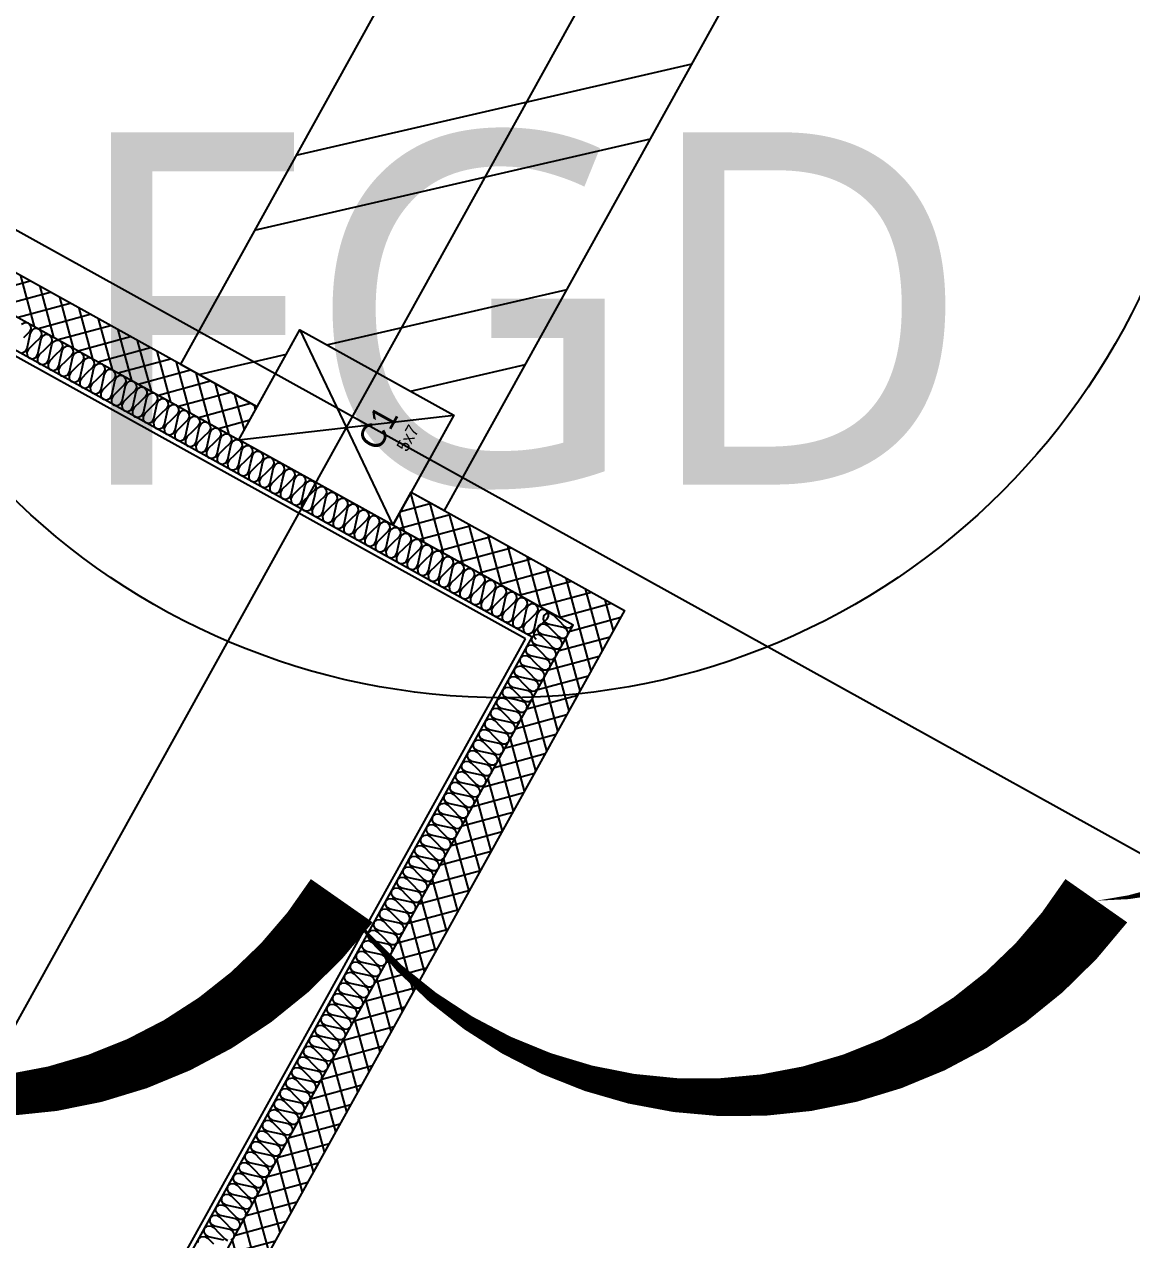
# Model space of a CAD drawing. Header units: millimetres. Extents: x -21000 to 567700, y 435000 to 850800.
# Drawn here: x 285732 to 290135, y 597867 to 602697 of the extents above; entities that cross this region are included whole.
import ezdxf
from ezdxf.enums import TextEntityAlignment as Align
from ezdxf.xclip import XClip

# ---------------------------------------------------------------- set-up
doc = ezdxf.new("R2010")
doc.units = ezdxf.units.MM
doc.header["$LTSCALE"] = 700
doc.header["$XCLIPFRAME"] = 2
doc.linetypes.add('AB_Pbase$0$주차장기둥$0$CEN', pattern=[62, 60, -1, 0, -1])
doc.layers.get('0').update_dxf_attribs({"color": 2})
doc.layers.get('Defpoints').update_dxf_attribs({"color": 171})
for name, color, linetype in [('AB_Pbase$0$ELE8', 8, 'Continuous'), ('AB_Pbase$0$FIN', 6, 'Continuous'), ('AB_Pbase$0$INS', 8, 'Continuous'), ('AB_Pbase$0$WAL', 3, 'Continuous'), ('AB_Pbase$0$주차-장애인', 8, 'Continuous'), ('AB_Pbase$0$주차장기둥$0$CEN_P', 244, 'AB_Pbase$0$주차장기둥$0$CEN'), ('SYM', 7, 'Continuous')]:
    doc.layers.add(name, color=color, linetype=linetype)
doc.layers.add('AB_Pbase$0$주차장기둥$0$DEFPOINT', color=247, linetype='Continuous', plot=False)
doc.styles.add('AB_Pbase$0$주차장기둥$0$맑은 고딕', font='')
doc.styles.add('돋움', font='malgun.ttf')
doc.styles.get('AB_Pbase$0$주차장기둥$0$맑은 고딕').set_extended_font_data('Dotum')

# ---------------------------------------------------------------- blocks, each defined once
blk = doc.blocks.new('AB_Pbase$0$주차장기둥$0$cen 2bl 지하')
at = {"layer": 'AB_Pbase$0$주차장기둥$0$CEN_P', "color": 5}
for p, q in [((-17985.7, 66583), (-17985.7, 259281.2)), ((-119385.7, 93183), (119274.2, 93183))]:
    blk.add_line(p, q, dxfattribs=at)
blk = doc.blocks.new('AB_Pbase$0$주차장기둥$0$p기둥 5x7')
blk.add_lwpolyline([(-250, 350), (250, 350), (250, -350), (-250, -350)], close=True)
at = {"layer": 'AB_Pbase$0$주차장기둥$0$DEFPOINT'}
for p, q in [((250, 350), (-250, -350)), ((-250, 350), (250, -350))]:
    blk.add_line(p, q, dxfattribs=at)
at = {"layer": 'AB_Pbase$0$주차장기둥$0$DEFPOINT', "color": 6, "style": 'AB_Pbase$0$주차장기둥$0$맑은 고딕'}
for s, height, p in [('C1', 100, (-24.4, -160.2)), ('5x7', 50, (28.8, -258.5))]:
    blk.add_text(s, height=height, rotation=0, dxfattribs=at).set_placement(p)
blk = doc.blocks.new('AB_Pbase$0$주차장기둥')
for name, p, rotation in [('AB_Pbase$0$주차장기둥$0$cen 2bl 지하', (36991.8, -11666.7), 1.99999810188403), ('AB_Pbase$0$주차장기둥$0$p기둥 5x7', (15766.8, 80781.8), 91.99999810188433)]:
    blk.add_blockref(name, p, dxfattribs=dict(rotation=rotation))
blk = doc.blocks.new('AB_Pbase')
at = {"layer": 'AB_Pbase$0$ELE8'}
h = blk.add_hatch(dxfattribs=at)
h.set_pattern_fill('NET', color=256, scale=20, angle=15.182184)
h.paths.add_polyline_path([(273083.7, 576687.4), (271540, 577543.1), (269067.7, 573082.9), (269198.9, 573010.2), (271598.5, 577339.2), (273011, 576556.2)])
h.paths.add_polyline_path([(271036.4, 571991.6), (269969.4, 572583.1), (269896.7, 572451.9), (270963.7, 571860.4)])
h.paths.add_polyline_path([(267533.6, 573933.3), (268338.2, 573487.2), (268265.5, 573356), (267460.8, 573802.1)])
h.paths.add_polyline_path([(265762.5, 574915), (265689.7, 574783.8), (266666.9, 574242.1), (266739.6, 574373.3)])
h.paths.add_polyline_path([(282834.2, 606034.8), (283184, 605840.9), (283169.5, 605814.7), (283344.4, 605717.8), (283358.9, 605743.9), (283971.2, 605404.6), (286695.8, 610320), (286564.6, 610392.7), (286254.3, 609833), (283267.5, 611488.6), (283194.8, 611357.4), (286181.6, 609701.8), (283912.7, 605608.5), (280799.1, 607334.5), (280726.3, 607203.3), (282834.2, 606034.9)])
h.paths.add_polyline_path([(284863.4, 564098.5), (284936.1, 564229.7), (285618.3, 563851.5), (285545.6, 563720.4)])
h.paths.add_polyline_path([(288106.1, 564564.9), (288237.3, 564492.2), (288615.4, 565174.4), (288484.2, 565247.1)])
h.paths.add_polyline_path([(287614.8, 563328), (287687.5, 563459.2), (288859.5, 562809.5), (288786.8, 562678.3)])
h.paths.add_polyline_path([(290056.1, 561894.8), (289924.9, 561967.5), (289110.4, 560498.1), (289241.6, 560425.4)])
h.paths.add_polyline_path([(281687.8, 603760.5), (279492.5, 604977.4), (279630.7, 605226.6), (279761.9, 605153.9), (279696.4, 605035.8), (281760.5, 603891.7), (281687.8, 603760.5)])
h.paths.add_polyline_path([(282125.1, 603518.1), (286585.7, 601045.6), (286658.4, 601176.7), (282197.8, 603649.3), (282125.1, 603518.1)])
h.paths.add_polyline_path([(287197.9, 600706.2), (287270.6, 600837.4), (288119, 600367.1), (274239.1, 575327.1), (274107.9, 575399.8), (274340.4, 575819.3), (273623.2, 576216.8), (273695.9, 576348), (274413.1, 575950.5), (287915.1, 600308.6), (287197.9, 600706.2)])
at = {"layer": 'AB_Pbase$0$주차-장애인'}
h = blk.add_hatch(dxfattribs=at)
h.set_pattern_fill('ANSI32', color=256, scale=80, angle=148)
h.paths.add_polyline_path([(288437.7, 605106.9), (287116.6, 602723.5), (286353.1, 601346), (286658.4, 601176.7), (286828.1, 601482.9), (287440.3, 601143.5), (287270.6, 600837.4), (287402.6, 600764.2), (289487.3, 604525.1)])
at = {"layer": 'AB_Pbase$0$FIN'}
for p, q in [((287724.8, 600254.1), (279302.2, 604922.8)), ((287752, 600261.9), (279329.4, 604930.6)), ((274358.6, 576140.8), (287724.8, 600254.1)), ((274366.4, 576113.6), (287752, 600261.9))]:
    blk.add_line(p, q, dxfattribs=at)
at = {"layer": 'AB_Pbase$0$INS'}
for points in [[(285721.7, 601505.1), (285733.9, 601512.1), (285747.7, 601509.9), (285756.9, 601499.3), (285758.5, 601484.7), (285752.1, 601473.2), (285729.7, 601451.3)], [(285724.4, 601391.1), (285737.6, 601397.5), (285744, 601409.1), (285750.7, 601439.7), (285757.3, 601470.3), (285763.7, 601481.8), (285775.8, 601488.8), (285789.7, 601486.6), (285798.9, 601476), (285800.5, 601461.5), (285794.1, 601449.9), (285771.6, 601428.1), (285749.2, 601406.2), (285742.8, 601394.6), (285743.3, 601380.6), (285752.5, 601370), (285766.4, 601367.8), (285779.6, 601374.3), (285786, 601385.8), (285792.6, 601416.4), (285799.3, 601447), (285805.7, 601458.6), (285817.8, 601465.6), (285831.7, 601463.4), (285840.9, 601452.8), (285842.4, 601438.2), (285836, 601426.7), (285813.6, 601404.8), (285791.2, 601382.9), (285784.8, 601371.4), (285785.3, 601357.4), (285794.5, 601346.8), (285808.4, 601344.6), (285821.5, 601351), (285827.9, 601362.5), (285834.6, 601393.1), (285841.3, 601423.8), (285847.7, 601435.3), (285859.8, 601442.3), (285873.7, 601440.1), (285882.9, 601429.5), (285884.4, 601414.9), (285878, 601403.4), (285855.6, 601381.5), (285833.2, 601359.6), (285826.8, 601348.1), (285827.3, 601334.1), (285836.5, 601323.5), (285850.4, 601321.3), (285863.5, 601327.7), (285869.9, 601339.3), (285876.6, 601369.9), (285883.3, 601400.5), (285889.7, 601412), (285901.8, 601419), (285915.7, 601416.8), (285924.9, 601406.2), (285926.4, 601391.7), (285920, 601380.1), (285897.6, 601358.2), (285875.2, 601336.4), (285868.8, 601324.8), (285869.3, 601310.8), (285878.5, 601300.2), (285892.4, 601298), (285905.5, 601304.5), (285911.9, 601316), (285918.6, 601346.6), (285925.3, 601377.2), (285931.7, 601388.8), (285943.8, 601395.8), (285957.6, 601393.6), (285966.9, 601383), (285968.4, 601368.4), (285962, 601356.9), (285939.6, 601335), (285917.2, 601313.1), (285910.8, 601301.6), (285911.2, 601287.6), (285920.5, 601277), (285934.3, 601274.8), (285947.5, 601281.2), (285953.9, 601292.7), (285960.6, 601323.3), (285967.2, 601353.9), (285973.6, 601365.5), (285985.8, 601372.5), (285999.6, 601370.3), (286008.8, 601359.7), (286010.4, 601345.1), (286004, 601333.6), (285981.6, 601311.7), (285959.1, 601289.8), (285952.7, 601278.3), (285953.2, 601264.3), (285962.4, 601253.7), (285976.3, 601251.5), (285989.5, 601257.9), (285995.9, 601269.5), (286002.6, 601300.1), (286009.2, 601330.7), (286015.6, 601342.2), (286027.7, 601349.2), (286041.6, 601347), (286050.8, 601336.4), (286052.4, 601321.9), (286046, 601310.3), (286023.5, 601288.4), (286001.1, 601266.6), (285994.7, 601255), (285995.2, 601241), (286004.4, 601230.4), (286018.3, 601228.2), (286031.5, 601234.7), (286037.9, 601246.2), (286044.5, 601276.8), (286051.2, 601307.4), (286057.6, 601319), (286069.7, 601326), (286083.6, 601323.8), (286092.8, 601313.2), (286094.3, 601298.6), (286087.9, 601287), (286065.5, 601265.2), (286043.1, 601243.3), (286036.7, 601231.7), (286037.2, 601217.8), (286046.4, 601207.2), (286060.3, 601205), (286073.4, 601211.4), (286079.8, 601222.9), (286086.5, 601253.5), (286093.2, 601284.1), (286099.6, 601295.7), (286111.7, 601302.7), (286125.6, 601300.5), (286134.8, 601289.9), (286136.3, 601275.3), (286129.9, 601263.8), (286107.5, 601241.9), (286085.1, 601220), (286078.7, 601208.5), (286079.2, 601194.5), (286088.4, 601183.9), (286102.3, 601181.7), (286115.4, 601188.1), (286121.8, 601199.7), (286128.5, 601230.3), (286135.2, 601260.9), (286141.6, 601272.4), (286153.7, 601279.4), (286167.6, 601277.2), (286176.8, 601266.6), (286178.3, 601252.1), (286171.9, 601240.5), (286149.5, 601218.6), (286127.1, 601196.8), (286120.7, 601185.2), (286121.2, 601171.2), (286130.4, 601160.6), (286144.2, 601158.4), (286157.4, 601164.8), (286163.8, 601176.4), (286170.5, 601207), (286177.2, 601237.6), (286183.6, 601249.1), (286195.7, 601256.2), (286209.5, 601253.9), (286218.8, 601243.4), (286220.3, 601228.8), (286213.9, 601217.2), (286191.5, 601195.4), (286169.1, 601173.5), (286162.7, 601161.9), (286163.1, 601148), (286172.4, 601137.4), (286186.2, 601135.2), (286199.4, 601141.6), (286205.8, 601153.1), (286212.5, 601183.7), (286219.1, 601214.3), (286225.5, 601225.9), (286237.6, 601232.9), (286251.5, 601230.7), (286260.7, 601220.1), (286262.3, 601205.5), (286255.9, 601194), (286233.5, 601172.1), (286211, 601150.2), (286204.6, 601138.7), (286205.1, 601124.7), (286214.3, 601114.1), (286228.2, 601111.9), (286241.4, 601118.3), (286247.8, 601129.9), (286254.4, 601160.5), (286261.1, 601191.1), (286267.5, 601202.6), (286279.6, 601209.6), (286293.5, 601207.4), (286302.7, 601196.8), (286304.3, 601182.2), (286297.9, 601170.7), (286275.4, 601148.8), (286253, 601126.9), (286246.6, 601115.4), (286247.1, 601101.4), (286256.3, 601090.8), (286270.2, 601088.6), (286283.4, 601095), (286289.8, 601106.6), (286296.4, 601137.2), (286303.1, 601167.8), (286309.5, 601179.3), (286321.6, 601186.3), (286335.5, 601184.1), (286344.7, 601173.5), (286346.2, 601159), (286339.8, 601147.4), (286317.4, 601125.6), (286295, 601103.7), (286288.6, 601092.1), (286289.1, 601078.1), (286298.3, 601067.6), (286312.2, 601065.4), (286325.3, 601071.8), (286331.7, 601083.3), (286338.4, 601113.9), (286345.1, 601144.5), (286351.5, 601156.1), (286363.6, 601163.1), (286377.5, 601160.9), (286386.7, 601150.3), (286388.2, 601135.7), (286381.8, 601124.2), (286359.4, 601102.3), (286337, 601080.4), (286330.6, 601068.9), (286331.1, 601054.9), (286340.3, 601044.3), (286354.2, 601042.1), (286367.3, 601048.5), (286373.7, 601060), (286380.4, 601090.7), (286387.1, 601121.3), (286393.5, 601132.8), (286405.6, 601139.8), (286419.5, 601137.6), (286428.7, 601127), (286430.2, 601112.4), (286423.8, 601100.9), (286401.4, 601079), (286379, 601057.1), (286372.6, 601045.6), (286373.1, 601031.6), (286382.3, 601021), (286396.1, 601018.8), (286409.3, 601025.2), (286415.7, 601036.8), (286422.4, 601067.4), (286429, 601098), (286435.4, 601109.5), (286447.6, 601116.5), (286461.4, 601114.3), (286470.7, 601103.7), (286472.2, 601089.2), (286465.8, 601077.6), (286443.4, 601055.7), (286421, 601033.9), (286414.6, 601022.3), (286415, 601008.3), (286424.3, 600997.7), (286438.1, 600995.5), (286451.3, 601002), (286457.7, 601013.5), (286464.4, 601044.1), (286471, 601074.7), (286477.4, 601086.3), (286489.5, 601093.3), (286503.4, 601091.1), (286512.6, 601080.5), (286514.2, 601065.9), (286507.8, 601054.4), (286485.4, 601032.5), (286462.9, 601010.6), (286456.5, 600999.1), (286457, 600985.1), (286466.2, 600974.5), (286480.1, 600972.3), (286493.3, 600978.7), (286499.7, 600990.2), (286506.3, 601020.8), (286513, 601051.4), (286519.4, 601063), (286531.5, 601070), (286545.4, 601067.8), (286554.6, 601057.2), (286556.1, 601042.6), (286549.7, 601031.1), (286527.3, 601009.2), (286504.9, 600987.3), (286498.5, 600975.8), (286499, 600961.8), (286508.2, 600951.2), (286522.1, 600949), (286535.3, 600955.4), (286541.7, 600967), (286548.3, 600997.6), (286555, 601028.2), (286561.4, 601039.7), (286573.5, 601046.7), (286587.4, 601044.5), (286596.6, 601033.9), (286598.1, 601019.4), (286591.7, 601007.8), (286569.3, 600985.9), (286546.9, 600964.1), (286540.5, 600952.5), (286541, 600938.5), (286550.2, 600927.9), (286564.1, 600925.7), (286577.2, 600932.2), (286583.6, 600943.7), (286590.3, 600974.3), (286597, 601004.9), (286603.4, 601016.5), (286615.5, 601023.5), (286629.4, 601021.3), (286638.6, 601010.7), (286640.1, 600996.1), (286633.7, 600984.5), (286611.3, 600962.7), (286588.9, 600940.8), (286582.5, 600929.3), (286583, 600915.3), (286592.2, 600904.7), (286606.1, 600902.5), (286619.2, 600908.9), (286625.6, 600920.4), (286632.3, 600951), (286639, 600981.6), (286645.4, 600993.2), (286657.5, 601000.2), (286671.3, 600998), (286680.6, 600987.4), (286682.1, 600972.8), (286675.7, 600961.3), (286653.3, 600939.4), (286630.9, 600917.5), (286624.5, 600906), (286624.9, 600892), (286634.2, 600881.4), (286648, 600879.2), (286661.2, 600885.6), (286667.6, 600897.2), (286674.3, 600927.8), (286680.9, 600958.4), (286687.3, 600969.9), (286699.5, 600976.9), (286713.3, 600974.7), (286722.6, 600964.1), (286724.1, 600949.6), (286717.7, 600938), (286695.3, 600916.1), (286672.9, 600894.3), (286666.5, 600882.7), (286666.9, 600868.7), (286676.2, 600858.1), (286690, 600855.9), (286703.2, 600862.4), (286709.6, 600873.9), (286716.3, 600904.5), (286722.9, 600935.1), (286729.3, 600946.6), (286741.4, 600953.7), (286755.3, 600951.5), (286764.5, 600940.9), (286766.1, 600926.3), (286759.7, 600914.7), (286737.2, 600892.9), (286714.8, 600871), (286708.4, 600859.4), (286708.9, 600845.5), (286718.1, 600834.9), (286732, 600832.7), (286745.2, 600839.1), (286751.6, 600850.6), (286758.2, 600881.2), (286764.9, 600911.8), (286771.3, 600923.4), (286783.4, 600930.4), (286797.3, 600928.2), (286806.5, 600917.6), (286808, 600903), (286801.6, 600891.5), (286779.2, 600869.6), (286756.8, 600847.7), (286750.4, 600836.2), (286750.9, 600822.2), (286760.1, 600811.6), (286774, 600809.4), (286787.2, 600815.8), (286793.6, 600827.4), (286800.2, 600858), (286806.9, 600888.6), (286813.3, 600900.1), (286825.4, 600907.1), (286839.3, 600904.9), (286848.5, 600894.3), (286850, 600879.7), (286843.6, 600868.2), (286821.2, 600846.3), (286798.8, 600824.5), (286792.4, 600812.9), (286792.9, 600798.9), (286802.1, 600788.3), (286816, 600786.1), (286829.1, 600792.5), (286835.5, 600804.1), (286842.2, 600834.7), (286848.9, 600865.3), (286855.3, 600876.8), (286867.4, 600883.8), (286881.3, 600881.6), (286890.5, 600871), (286892, 600856.5), (286885.6, 600844.9), (286863.2, 600823.1), (286840.8, 600801.2), (286834.4, 600789.6), (286834.9, 600775.7), (286844.1, 600765.1), (286858, 600762.9), (286871.1, 600769.3), (286877.5, 600780.8), (286884.2, 600811.4), (286890.9, 600842), (286897.3, 600853.6), (286909.4, 600860.6), (286923.2, 600858.4), (286932.5, 600847.8), (286934, 600833.2), (286927.6, 600821.7), (286905.2, 600799.8), (286882.8, 600777.9), (286876.4, 600766.4), (286876.8, 600752.4), (286886.1, 600741.8), (286899.9, 600739.6), (286913.1, 600746), (286919.5, 600757.6), (286926.2, 600788.2), (286932.8, 600818.8), (286939.2, 600830.3), (286951.4, 600837.3), (286965.2, 600835.1), (286974.4, 600824.5), (286976, 600809.9), (286969.6, 600798.4), (286947.2, 600776.5), (286924.7, 600754.6), (286918.3, 600743.1), (286918.8, 600729.1), (286928, 600718.5), (286941.9, 600716.3), (286955.1, 600722.7), (286961.5, 600734.3), (286968.2, 600764.9), (286974.8, 600795.5), (286981.2, 600807), (286993.3, 600814), (287007.2, 600811.8), (287016.4, 600801.2), (287018, 600786.7), (287011.6, 600775.1), (286989.1, 600753.3), (286966.7, 600731.4), (286960.3, 600719.8), (286960.8, 600705.8), (286970, 600695.2), (286983.9, 600693), (286997.1, 600699.5), (287003.5, 600711), (287010.1, 600741.6), (287016.8, 600772.2), (287023.2, 600783.8), (287035.3, 600790.8), (287049.2, 600788.6), (287058.4, 600778), (287059.9, 600763.4), (287053.5, 600751.9), (287031.1, 600730), (287008.7, 600708.1), (287002.3, 600696.6), (287002.8, 600682.6), (287012, 600672), (287025.9, 600669.8), (287039, 600676.2), (287045.4, 600687.7), (287052.1, 600718.3), (287058.8, 600748.9), (287065.2, 600760.5), (287077.3, 600767.5), (287091.2, 600765.3), (287100.4, 600754.7), (287101.9, 600740.1), (287095.5, 600728.6), (287073.1, 600706.7), (287050.7, 600684.8), (287044.3, 600673.3), (287044.8, 600659.3), (287054, 600648.7), (287067.9, 600646.5), (287081, 600652.9), (287087.4, 600664.5), (287094.1, 600695.1), (287100.8, 600725.7), (287107.2, 600737.2), (287119.3, 600744.2), (287133.2, 600742), (287142.4, 600731.4), (287143.9, 600716.9), (287137.5, 600705.3), (287115.1, 600683.4), (287092.7, 600661.6), (287086.3, 600650), (287086.8, 600636), (287096, 600625.4), (287109.9, 600623.2), (287123, 600629.7), (287129.4, 600641.2), (287136.1, 600671.8), (287142.8, 600702.4), (287149.2, 600714), (287161.3, 600721), (287175.1, 600718.8), (287184.4, 600708.2), (287185.9, 600693.6), (287179.5, 600682.1), (287157.1, 600660.2), (287134.7, 600638.3), (287128.3, 600626.8), (287128.7, 600612.8), (287138, 600602.2), (287151.8, 600600), (287165, 600606.4), (287171.4, 600617.9), (287178.1, 600648.5), (287184.7, 600679.1), (287191.1, 600690.7), (287203.3, 600697.7), (287217.1, 600695.5), (287226.3, 600684.9), (287227.9, 600670.3), (287221.5, 600658.8), (287199.1, 600636.9), (287176.6, 600615), (287170.2, 600603.5), (287170.7, 600589.5), (287179.9, 600578.9), (287193.8, 600576.7), (287207, 600583.1), (287213.4, 600594.7), (287220.1, 600625.3), (287226.7, 600655.9), (287233.1, 600667.4), (287245.2, 600674.4), (287259.1, 600672.2), (287268.3, 600661.6), (287269.9, 600647.1), (287263.5, 600635.5), (287241, 600613.6), (287218.6, 600591.8), (287212.2, 600580.2), (287212.7, 600566.2), (287221.9, 600555.6), (287235.8, 600553.4), (287249, 600559.9), (287255.4, 600571.4), (287262, 600602), (287268.7, 600632.6), (287275.1, 600644.1), (287287.2, 600651.2), (287301.1, 600649), (287310.3, 600638.4), (287311.8, 600623.8), (287305.4, 600612.2), (287283, 600590.4), (287260.6, 600568.5), (287254.2, 600556.9), (287254.7, 600543), (287263.9, 600532.4), (287277.8, 600530.2), (287290.9, 600536.6), (287297.3, 600548.1), (287304, 600578.7), (287310.7, 600609.3), (287317.1, 600620.9), (287329.2, 600627.9), (287343.1, 600625.7), (287352.3, 600615.1), (287353.8, 600600.5), (287347.4, 600589), (287325, 600567.1), (287302.6, 600545.2), (287296.2, 600533.7), (287296.7, 600519.7), (287305.9, 600509.1), (287319.8, 600506.9), (287332.9, 600513.3), (287339.3, 600524.9), (287346, 600555.5), (287352.7, 600586.1), (287359.1, 600597.6), (287371.2, 600604.6), (287385.1, 600602.4), (287394.3, 600591.8), (287395.8, 600577.3), (287389.4, 600565.7), (287367, 600543.8), (287344.6, 600522), (287338.2, 600510.4), (287338.7, 600496.4), (287347.9, 600485.8), (287361.7, 600483.6), (287374.9, 600490), (287381.3, 600501.6), (287388, 600532.2), (287394.7, 600562.8), (287401.1, 600574.3), (287413.2, 600581.3), (287427, 600579.1), (287436.3, 600568.5), (287437.8, 600554), (287431.4, 600542.4), (287409, 600520.6), (287386.6, 600498.7), (287380.2, 600487.1), (287380.6, 600473.2), (287389.9, 600462.6), (287403.7, 600460.4), (287416.9, 600466.8), (287423.3, 600478.3), (287430, 600508.9), (287436.6, 600539.5), (287443, 600551.1), (287455.1, 600558.1), (287469, 600555.9), (287478.2, 600545.3), (287479.8, 600530.7), (287473.4, 600519.2), (287451, 600497.3), (287428.5, 600475.4), (287422.1, 600463.9), (287422.6, 600449.9), (287431.8, 600439.3), (287445.7, 600437.1), (287458.9, 600443.5), (287465.3, 600455.1), (287471.9, 600485.7), (287478.6, 600516.3), (287485, 600527.8), (287497.1, 600534.8), (287511, 600532.6), (287520.2, 600522), (287521.8, 600507.4), (287515.4, 600495.9), (287492.9, 600474), (287470.5, 600452.1), (287464.1, 600440.6), (287464.6, 600426.6), (287473.8, 600416), (287487.7, 600413.8), (287500.9, 600420.2), (287507.3, 600431.8), (287513.9, 600462.4), (287520.6, 600493), (287527, 600504.5), (287539.1, 600511.5), (287553, 600509.3), (287562.2, 600498.7), (287563.7, 600484.2), (287557.3, 600472.6), (287534.9, 600450.8), (287512.5, 600428.9), (287506.1, 600417.3), (287506.6, 600403.3), (287515.8, 600392.7), (287529.7, 600390.5), (287542.8, 600397), (287549.2, 600408.5), (287555.9, 600439.1), (287562.6, 600469.7), (287569, 600481.3), (287581.1, 600488.3), (287595, 600486.1), (287604.2, 600475.5), (287605.7, 600460.9), (287599.3, 600449.4), (287576.9, 600427.5), (287554.5, 600405.6), (287548.1, 600394.1), (287548.6, 600380.1), (287557.8, 600369.5), (287571.7, 600367.3), (287584.8, 600373.7), (287591.2, 600385.2), (287597.9, 600415.8), (287604.6, 600446.5), (287611, 600458), (287623.1, 600465), (287637, 600462.8), (287646.2, 600452.2), (287647.7, 600437.6), (287641.3, 600426.1), (287618.9, 600404.2), (287596.5, 600382.3), (287590.1, 600370.8), (287590.6, 600356.8), (287599.8, 600346.2), (287613.6, 600344), (287626.8, 600350.4), (287633.2, 600362), (287639.9, 600392.6), (287646.5, 600423.2), (287652.9, 600434.7), (287665.1, 600441.7), (287678.9, 600439.5), (287688.2, 600428.9), (287689.7, 600414.4), (287683.3, 600402.8), (287660.9, 600380.9), (287638.5, 600359.1), (287632.1, 600347.5), (287632.5, 600333.5), (287641.8, 600322.9), (287655.6, 600320.7), (287668.8, 600327.2), (287675.2, 600338.7), (287681.9, 600369.3), (287688.5, 600399.9), (287694.9, 600411.5), (287707, 600418.5), (287720.9, 600416.3), (287730.1, 600405.7), (287731.7, 600391.1), (287725.3, 600379.6), (287702.9, 600357.7), (287680.4, 600335.8), (287674, 600324.3), (287674.5, 600310.3), (287683.7, 600299.7), (287697.6, 600297.5), (287710.8, 600303.9), (287717.2, 600315.4), (287723.8, 600346), (287730.5, 600376.6), (287736.9, 600388.2), (287749, 600395.2), (287762.9, 600393), (287772.1, 600382.4), (287773.6, 600367.8), (287767.2, 600356.3), (287744.8, 600334.4), (287722.4, 600312.5), (287716, 600301), (287716.5, 600287), (287725.7, 600276.4), (287739.6, 600274.2), (287752.8, 600280.6), (287759.2, 600292.2), (287765.8, 600322.8), (287772.5, 600353.4), (287778.9, 600364.9), (287791, 600371.9), (287804.9, 600369.7), (287814.1, 600359.1), (287815.6, 600344.6), (287809.2, 600333), (287786.8, 600311.1), (287764.4, 600289.3), (287758, 600277.7), (287758.5, 600263.7), (287767.7, 600253.1)], [(286423.3, 597855), (286425.5, 597868.9), (286436.1, 597878.1), (286450.7, 597879.6), (286462.2, 597873.2), (286484.1, 597850.8)], [(286526.3, 597865.2), (286495.7, 597871.8), (286465.1, 597878.5), (286453.6, 597884.9), (286446.6, 597897), (286448.8, 597910.9), (286459.4, 597920.1), (286474, 597921.6), (286485.5, 597915.2), (286507.4, 597892.8), (286529.3, 597870.4), (286540.8, 597864)], [(286554.8, 597864.5), (286565.4, 597873.7), (286567.6, 597887.6), (286561.2, 597900.7), (286549.6, 597907.1), (286519, 597913.8), (286488.4, 597920.5), (286476.9, 597926.9), (286469.9, 597939), (286472.1, 597952.9), (286482.7, 597962.1), (286497.2, 597963.6), (286508.8, 597957.2), (286530.6, 597934.8), (286552.5, 597912.4), (286564.1, 597906), (286578.1, 597906.5), (286588.7, 597915.7), (286590.9, 597929.6), (286584.4, 597942.7), (286572.9, 597949.1), (286542.3, 597955.8), (286511.7, 597962.5), (286500.1, 597968.9), (286493.1, 597981), (286495.3, 597994.8), (286505.9, 598004.1), (286520.5, 598005.6), (286532, 597999.2), (286553.9, 597976.8), (286575.8, 597954.4), (286587.3, 597948), (286601.3, 597948.4), (286611.9, 597957.7), (286614.1, 597971.5), (286607.7, 597984.7), (286596.2, 597991.1), (286565.6, 597997.8), (286535, 598004.4), (286523.4, 598010.8), (286516.4, 598023), (286518.6, 598036.8), (286529.2, 598046), (286543.8, 598047.6), (286555.3, 598041.2), (286577.2, 598018.8), (286599.1, 597996.3), (286610.6, 597989.9), (286624.6, 597990.4), (286635.2, 597999.6), (286637.4, 598013.5), (286631, 598026.7), (286619.4, 598033.1), (286588.8, 598039.8), (286558.2, 598046.4), (286546.7, 598052.8), (286539.7, 598064.9), (286541.9, 598078.8), (286552.5, 598088), (286567, 598089.6), (286578.6, 598083.2), (286600.5, 598060.7), (286622.3, 598038.3), (286633.9, 598031.9), (286647.9, 598032.4), (286658.5, 598041.6), (286660.7, 598055.5), (286654.2, 598068.7), (286642.7, 598075.1), (286612.1, 598081.7), (286581.5, 598088.4), (286569.9, 598094.8), (286562.9, 598106.9), (286565.1, 598120.8), (286575.7, 598130), (286590.3, 598131.5), (286601.9, 598125.1), (286623.7, 598102.7), (286645.6, 598080.3), (286657.2, 598073.9), (286671.1, 598074.4), (286681.7, 598083.6), (286683.9, 598097.5), (286677.5, 598110.6), (286666, 598117), (286635.4, 598123.7), (286604.8, 598130.4), (286593.2, 598136.8), (286586.2, 598148.9), (286588.4, 598162.8), (286599, 598172), (286613.6, 598173.5), (286625.1, 598167.1), (286647, 598144.7), (286668.9, 598122.3), (286680.4, 598115.9), (286694.4, 598116.4), (286705, 598125.6), (286707.2, 598139.5), (286700.8, 598152.6), (286689.2, 598159), (286658.6, 598165.7), (286628, 598172.4), (286616.5, 598178.8), (286609.5, 598190.9), (286611.7, 598204.8), (286622.3, 598214), (286636.9, 598215.5), (286648.4, 598209.1), (286670.3, 598186.7), (286692.1, 598164.3), (286703.7, 598157.9), (286717.7, 598158.4), (286728.3, 598167.6), (286730.5, 598181.4), (286724.1, 598194.6), (286712.5, 598201), (286681.9, 598207.7), (286651.3, 598214.3), (286639.8, 598220.7), (286632.8, 598232.9), (286635, 598246.7), (286645.6, 598256), (286660.1, 598257.5), (286671.7, 598251.1), (286693.5, 598228.7), (286715.4, 598206.3), (286727, 598199.9), (286740.9, 598200.3), (286751.5, 598209.6), (286753.7, 598223.4), (286747.3, 598236.6), (286735.8, 598243), (286705.2, 598249.7), (286674.6, 598256.3), (286663, 598262.7), (286656, 598274.8), (286658.2, 598288.7), (286668.8, 598297.9), (286683.4, 598299.5), (286694.9, 598293.1), (286716.8, 598270.6), (286738.7, 598248.2), (286750.2, 598241.8), (286764.2, 598242.3), (286774.8, 598251.5), (286777, 598265.4), (286770.6, 598278.6), (286759.1, 598285), (286728.4, 598291.6), (286697.8, 598298.3), (286686.3, 598304.7), (286679.3, 598316.8), (286681.5, 598330.7), (286692.1, 598339.9), (286706.7, 598341.4), (286718.2, 598335), (286740.1, 598312.6), (286762, 598290.2), (286773.5, 598283.8), (286787.5, 598284.3), (286798.1, 598293.5), (286800.3, 598307.4), (286793.9, 598320.6), (286782.3, 598326.9), (286751.7, 598333.6), (286721.1, 598340.3), (286709.6, 598346.7), (286702.6, 598358.8), (286704.8, 598372.7), (286715.4, 598381.9), (286729.9, 598383.4), (286741.5, 598377), (286763.4, 598354.6), (286785.2, 598332.2), (286796.8, 598325.8), (286810.8, 598326.3), (286821.4, 598335.5), (286823.6, 598349.4), (286817.1, 598362.5), (286805.6, 598368.9), (286775, 598375.6), (286744.4, 598382.3), (286732.8, 598388.7), (286725.8, 598400.8), (286728, 598414.7), (286738.6, 598423.9), (286753.2, 598425.4), (286764.8, 598419), (286786.6, 598396.6), (286808.5, 598374.2), (286820, 598367.8), (286834, 598368.3), (286844.6, 598377.5), (286846.8, 598391.3), (286840.4, 598404.5), (286828.9, 598410.9), (286798.3, 598417.6), (286767.7, 598424.3), (286756.1, 598430.7), (286749.1, 598442.8), (286751.3, 598456.6), (286761.9, 598465.9), (286776.5, 598467.4), (286788, 598461), (286809.9, 598438.6), (286831.8, 598416.2), (286843.3, 598409.8), (286857.3, 598410.2), (286867.9, 598419.5), (286870.1, 598433.3), (286863.7, 598446.5), (286852.1, 598452.9), (286821.5, 598459.6), (286790.9, 598466.2), (286779.4, 598472.6), (286772.4, 598484.8), (286774.6, 598498.6), (286785.2, 598507.8), (286799.7, 598509.4), (286811.3, 598503), (286833.2, 598480.6), (286855, 598458.1), (286866.6, 598451.7), (286880.6, 598452.2), (286891.2, 598461.4), (286893.4, 598475.3), (286886.9, 598488.5), (286875.4, 598494.9), (286844.8, 598501.5), (286814.2, 598508.2), (286802.7, 598514.6), (286795.7, 598526.7), (286797.9, 598540.6), (286808.5, 598549.8), (286823, 598551.4), (286834.6, 598545), (286856.4, 598522.5), (286878.3, 598500.1), (286889.9, 598493.7), (286903.8, 598494.2), (286914.4, 598503.4), (286916.6, 598517.3), (286910.2, 598530.5), (286898.7, 598536.9), (286868.1, 598543.5), (286837.5, 598550.2), (286825.9, 598556.6), (286818.9, 598568.7), (286821.1, 598582.6), (286831.7, 598591.8), (286846.3, 598593.3), (286857.8, 598586.9), (286879.7, 598564.5), (286901.6, 598542.1), (286913.1, 598535.7), (286927.1, 598536.2), (286937.7, 598545.4), (286939.9, 598559.3), (286933.5, 598572.4), (286921.9, 598578.8), (286891.3, 598585.5), (286860.7, 598592.2), (286849.2, 598598.6), (286842.2, 598610.7), (286844.4, 598624.6), (286855, 598633.8), (286869.6, 598635.3), (286881.1, 598628.9), (286903, 598606.5), (286924.9, 598584.1), (286936.4, 598577.7), (286950.4, 598578.2), (286961, 598587.4), (286963.2, 598601.3), (286956.8, 598614.4), (286945.2, 598620.8), (286914.6, 598627.5), (286884, 598634.2), (286872.5, 598640.6), (286865.5, 598652.7), (286867.7, 598666.6), (286878.3, 598675.8), (286892.8, 598677.3), (286904.4, 598670.9), (286926.3, 598648.5), (286948.1, 598626.1), (286959.7, 598619.7), (286973.7, 598620.1), (286984.3, 598629.4), (286986.5, 598643.2), (286980, 598656.4), (286968.5, 598662.8), (286937.9, 598669.5), (286907.3, 598676.1), (286895.7, 598682.5), (286888.7, 598694.7), (286890.9, 598708.5), (286901.5, 598717.8), (286916.1, 598719.3), (286927.6, 598712.9), (286949.5, 598690.5), (286971.4, 598668.1), (286982.9, 598661.7), (286996.9, 598662.1), (287007.5, 598671.3), (287009.7, 598685.2), (287003.3, 598698.4), (286991.8, 598704.8), (286961.2, 598711.5), (286930.6, 598718.1), (286919, 598724.5), (286912, 598736.6), (286914.2, 598750.5), (286924.8, 598759.7), (286939.4, 598761.3), (286950.9, 598754.9), (286972.8, 598732.4), (286994.7, 598710), (287006.2, 598703.6), (287020.2, 598704.1), (287030.8, 598713.3), (287033, 598727.2), (287026.6, 598740.4), (287015, 598746.8), (286984.4, 598753.4), (286953.8, 598760.1), (286942.3, 598766.5), (286935.3, 598778.6), (286937.5, 598792.5), (286948.1, 598801.7), (286962.6, 598803.2), (286974.2, 598796.8), (286996.1, 598774.4), (287017.9, 598752), (287029.5, 598745.6), (287043.5, 598746.1), (287054.1, 598755.3), (287056.3, 598769.2), (287049.8, 598782.3), (287038.3, 598788.7), (287007.7, 598795.4), (286977.1, 598802.1), (286965.6, 598808.5), (286958.5, 598820.6), (286960.7, 598834.5), (286971.3, 598843.7), (286985.9, 598845.2), (286997.5, 598838.8), (287019.3, 598816.4), (287041.2, 598794), (287052.8, 598787.6), (287066.7, 598788.1), (287077.3, 598797.3), (287079.5, 598811.2), (287073.1, 598824.3), (287061.6, 598830.7), (287031, 598837.4), (287000.4, 598844.1), (286988.8, 598850.5), (286981.8, 598862.6), (286984, 598876.5), (286994.6, 598885.7), (287009.2, 598887.2), (287020.7, 598880.8), (287042.6, 598858.4), (287064.5, 598836), (287076, 598829.6), (287090, 598830.1), (287100.6, 598839.3), (287102.8, 598853.1), (287096.4, 598866.3), (287084.8, 598872.7), (287054.2, 598879.4), (287023.6, 598886.1), (287012.1, 598892.5), (287005.1, 598904.6), (287007.3, 598918.4), (287017.9, 598927.7), (287032.5, 598929.2), (287044, 598922.8), (287065.9, 598900.4), (287087.8, 598878), (287099.3, 598871.6), (287113.3, 598872), (287123.9, 598881.3), (287126.1, 598895.1), (287119.7, 598908.3), (287108.1, 598914.7), (287077.5, 598921.4), (287046.9, 598928), (287035.4, 598934.4), (287028.4, 598946.6), (287030.6, 598960.4), (287041.2, 598969.6), (287055.7, 598971.2), (287067.3, 598964.8), (287089.1, 598942.4), (287111, 598919.9), (287122.6, 598913.5), (287136.6, 598914), (287147.2, 598923.2), (287149.4, 598937.1), (287142.9, 598950.3), (287131.4, 598956.7), (287100.8, 598963.3), (287070.2, 598970), (287058.6, 598976.4), (287051.6, 598988.5), (287053.8, 599002.4), (287064.4, 599011.6), (287079, 599013.2), (287090.5, 599006.8), (287112.4, 598984.3), (287134.3, 598961.9), (287145.8, 598955.5), (287159.8, 598956), (287170.4, 598965.2), (287172.6, 598979.1), (287166.2, 598992.3), (287154.7, 598998.7), (287124.1, 599005.3), (287093.5, 599012), (287081.9, 599018.4), (287074.9, 599030.5), (287077.1, 599044.4), (287087.7, 599053.6), (287102.3, 599055.1), (287113.8, 599048.7), (287135.7, 599026.3), (287157.6, 599003.9), (287169.1, 598997.5), (287183.1, 598998), (287193.7, 599007.2), (287195.9, 599021.1), (287189.5, 599034.2), (287177.9, 599040.6), (287147.3, 599047.3), (287116.7, 599054), (287105.2, 599060.4), (287098.2, 599072.5), (287100.4, 599086.4), (287111, 599095.6), (287125.5, 599097.1), (287137.1, 599090.7), (287159, 599068.3), (287180.8, 599045.9), (287192.4, 599039.5), (287206.4, 599040), (287217, 599049.2), (287219.2, 599063.1), (287212.7, 599076.2), (287201.2, 599082.6), (287170.6, 599089.3), (287140, 599096), (287128.4, 599102.4), (287121.4, 599114.5), (287123.6, 599128.4), (287134.2, 599137.6), (287148.8, 599139.1), (287160.4, 599132.7), (287182.2, 599110.3), (287204.1, 599087.9), (287215.7, 599081.5), (287229.6, 599081.9), (287240.2, 599091.2), (287242.4, 599105), (287236, 599118.2), (287224.5, 599124.6), (287193.9, 599131.3), (287163.3, 599137.9), (287151.7, 599144.3), (287144.7, 599156.5), (287146.9, 599170.3), (287157.5, 599179.6), (287172.1, 599181.1), (287183.6, 599174.7), (287205.5, 599152.3), (287227.4, 599129.9), (287238.9, 599123.5), (287252.9, 599123.9), (287263.5, 599133.1), (287265.7, 599147), (287259.3, 599160.2), (287247.7, 599166.6), (287217.1, 599173.3), (287186.5, 599179.9), (287175, 599186.3), (287168, 599198.4), (287170.2, 599212.3), (287180.8, 599221.5), (287195.4, 599223.1), (287206.9, 599216.7), (287228.8, 599194.2), (287250.6, 599171.8), (287262.2, 599165.4), (287276.2, 599165.9), (287286.8, 599175.1), (287289, 599189), (287282.6, 599202.2), (287271, 599208.6), (287240.4, 599215.2), (287209.8, 599221.9), (287198.3, 599228.3), (287191.3, 599240.4), (287193.5, 599254.3), (287204.1, 599263.5), (287218.6, 599265), (287230.2, 599258.6), (287252, 599236.2), (287273.9, 599213.8), (287285.5, 599207.4), (287299.4, 599207.9), (287310, 599217.1), (287312.2, 599231), (287305.8, 599244.1), (287294.3, 599250.5), (287263.7, 599257.2), (287233.1, 599263.9), (287221.5, 599270.3), (287214.5, 599282.4), (287216.7, 599296.3), (287227.3, 599305.5), (287241.9, 599307), (287253.4, 599300.6), (287275.3, 599278.2), (287297.2, 599255.8), (287308.7, 599249.4), (287322.7, 599249.9), (287333.3, 599259.1), (287335.5, 599273), (287329.1, 599286.1), (287317.6, 599292.5), (287286.9, 599299.2), (287256.3, 599305.9), (287244.8, 599312.3), (287237.8, 599324.4), (287240, 599338.3), (287250.6, 599347.5), (287265.2, 599349), (287276.7, 599342.6), (287298.6, 599320.2), (287320.5, 599297.8), (287332, 599291.4), (287346, 599291.9), (287356.6, 599301.1), (287358.8, 599314.9), (287352.4, 599328.1), (287340.8, 599334.5), (287310.2, 599341.2), (287279.6, 599347.9), (287268.1, 599354.3), (287261.1, 599366.4), (287263.3, 599380.2), (287273.9, 599389.5), (287288.4, 599391), (287300, 599384.6), (287321.9, 599362.2), (287343.7, 599339.8), (287355.3, 599333.4), (287369.3, 599333.8), (287379.9, 599343.1), (287382.1, 599356.9), (287375.6, 599370.1), (287364.1, 599376.5), (287333.5, 599383.2), (287302.9, 599389.8), (287291.3, 599396.2), (287284.3, 599408.4), (287286.5, 599422.2), (287297.1, 599431.4), (287311.7, 599433), (287323.3, 599426.6), (287345.1, 599404.2), (287367, 599381.7), (287378.5, 599375.3), (287392.5, 599375.8), (287403.1, 599385), (287405.3, 599398.9), (287398.9, 599412.1), (287387.4, 599418.5), (287356.8, 599425.1), (287326.2, 599431.8), (287314.6, 599438.2), (287307.6, 599450.3), (287309.8, 599464.2), (287320.4, 599473.4), (287335, 599475), (287346.5, 599468.6), (287368.4, 599446.1), (287390.3, 599423.7), (287401.8, 599417.3), (287415.8, 599417.8), (287426.4, 599427), (287428.6, 599440.9), (287422.2, 599454.1), (287410.6, 599460.5), (287380, 599467.1), (287349.4, 599473.8), (287337.9, 599480.2), (287330.9, 599492.3), (287333.1, 599506.2), (287343.7, 599515.4), (287358.2, 599516.9), (287369.8, 599510.5), (287391.7, 599488.1), (287413.5, 599465.7), (287425.1, 599459.3), (287439.1, 599459.8), (287449.7, 599469), (287451.9, 599482.9), (287445.5, 599496), (287433.9, 599502.4), (287403.3, 599509.1), (287372.7, 599515.8), (287361.2, 599522.2), (287354.2, 599534.3), (287356.4, 599548.2), (287367, 599557.4), (287381.5, 599558.9), (287393.1, 599552.5), (287414.9, 599530.1), (287436.8, 599507.7), (287448.4, 599501.3), (287462.3, 599501.8), (287472.9, 599511), (287475.1, 599524.9), (287468.7, 599538), (287457.2, 599544.4), (287426.6, 599551.1), (287396, 599557.8), (287384.4, 599564.2), (287377.4, 599576.3), (287379.6, 599590.2), (287390.2, 599599.4), (287404.8, 599600.9), (287416.3, 599594.5), (287438.2, 599572.1), (287460.1, 599549.7), (287471.6, 599543.3), (287485.6, 599543.7), (287496.2, 599553), (287498.4, 599566.8), (287492, 599580), (287480.4, 599586.4), (287449.8, 599593.1), (287419.2, 599599.7), (287407.7, 599606.1), (287400.7, 599618.3), (287402.9, 599632.1), (287413.5, 599641.4), (287428.1, 599642.9), (287439.6, 599636.5), (287461.5, 599614.1), (287483.4, 599591.6), (287494.9, 599585.3), (287508.9, 599585.7), (287519.5, 599594.9), (287521.7, 599608.8), (287515.3, 599622), (287503.7, 599628.4), (287473.1, 599635.1), (287442.5, 599641.7), (287431, 599648.1), (287424, 599660.2), (287426.2, 599674.1), (287436.8, 599683.3), (287451.3, 599684.9), (287462.9, 599678.5), (287484.8, 599656), (287506.6, 599633.6), (287518.2, 599627.2), (287532.2, 599627.7), (287542.8, 599636.9), (287545, 599650.8), (287538.5, 599664), (287527, 599670.4), (287496.4, 599677), (287465.8, 599683.7), (287454.2, 599690.1), (287447.2, 599702.2), (287449.4, 599716.1), (287460, 599725.3), (287474.6, 599726.8), (287486.1, 599720.4), (287508, 599698), (287529.9, 599675.6), (287541.4, 599669.2), (287555.4, 599669.7), (287566, 599678.9), (287568.2, 599692.8), (287561.8, 599705.9), (287550.3, 599712.3), (287519.7, 599719), (287489.1, 599725.7), (287477.5, 599732.1), (287470.5, 599744.2), (287472.7, 599758.1), (287483.3, 599767.3), (287497.9, 599768.8), (287509.4, 599762.4), (287531.3, 599740), (287553.2, 599717.6), (287564.7, 599711.2), (287578.7, 599711.7), (287589.3, 599720.9), (287591.5, 599734.8), (287585.1, 599747.9), (287573.5, 599754.3), (287542.9, 599761), (287512.3, 599767.7), (287500.8, 599774.1), (287493.8, 599786.2), (287496, 599800.1), (287506.6, 599809.3), (287521.1, 599810.8), (287532.7, 599804.4), (287554.6, 599782), (287576.4, 599759.6), (287588, 599753.2), (287602, 599753.7), (287612.6, 599762.9), (287614.8, 599776.7), (287608.3, 599789.9), (287596.8, 599796.3), (287566.2, 599803), (287535.6, 599809.7), (287524.1, 599816.1), (287517, 599828.2), (287519.2, 599842), (287529.8, 599851.3), (287544.4, 599852.8), (287556, 599846.4), (287577.8, 599824), (287599.7, 599801.6), (287611.3, 599795.2), (287625.2, 599795.6), (287635.8, 599804.9), (287638, 599818.7), (287631.6, 599831.9), (287620.1, 599838.3), (287589.5, 599845), (287558.9, 599851.6), (287547.3, 599858), (287540.3, 599870.2), (287542.5, 599884), (287553.1, 599893.2), (287567.7, 599894.8), (287579.2, 599888.4), (287601.1, 599866), (287623, 599843.5), (287634.5, 599837.1), (287648.5, 599837.6), (287659.1, 599846.8), (287661.3, 599860.7), (287654.9, 599873.9), (287643.3, 599880.3), (287612.7, 599886.9), (287582.1, 599893.6), (287570.6, 599900), (287563.6, 599912.1), (287565.8, 599926), (287576.4, 599935.2), (287591, 599936.8), (287602.5, 599930.4), (287624.4, 599907.9), (287646.3, 599885.5), (287657.8, 599879.1), (287671.8, 599879.6), (287682.4, 599888.8), (287684.6, 599902.7), (287678.2, 599915.9), (287666.6, 599922.3), (287636, 599928.9), (287605.4, 599935.6), (287593.9, 599942), (287586.9, 599954.1), (287589.1, 599968), (287599.7, 599977.2), (287614.2, 599978.7), (287625.8, 599972.3), (287647.6, 599949.9), (287669.5, 599927.5), (287681.1, 599921.1), (287695.1, 599921.6), (287705.7, 599930.8), (287707.9, 599944.7), (287701.4, 599957.8), (287689.9, 599964.2), (287659.3, 599970.9), (287628.7, 599977.6), (287617.1, 599984), (287610.1, 599996.1), (287612.3, 600010), (287622.9, 600019.2), (287637.5, 600020.7), (287649, 600014.3), (287670.9, 599991.9), (287692.8, 599969.5), (287704.3, 599963.1), (287718.3, 599963.6), (287728.9, 599972.8), (287731.1, 599986.7), (287724.7, 599999.8), (287713.2, 600006.2), (287682.6, 600012.9), (287652, 600019.6), (287640.4, 600026), (287633.4, 600038.1), (287635.6, 600052), (287646.2, 600061.2), (287660.8, 600062.7), (287672.3, 600056.3), (287694.2, 600033.9), (287716.1, 600011.5), (287727.6, 600005.1), (287741.6, 600005.5), (287752.2, 600014.8), (287754.4, 600028.6), (287748, 600041.8), (287736.4, 600048.2), (287705.8, 600054.9), (287675.2, 600061.5), (287663.7, 600067.9), (287656.7, 600080.1), (287658.9, 600093.9), (287669.5, 600103.2), (287684, 600104.7), (287695.6, 600098.3), (287717.5, 600075.9), (287739.3, 600053.4), (287750.9, 600047), (287764.9, 600047.5), (287775.5, 600056.7), (287777.7, 600070.6), (287771.2, 600083.8), (287759.7, 600090.2), (287729.1, 600096.9), (287698.5, 600103.5), (287686.9, 600109.9), (287679.9, 600122), (287682.1, 600135.9), (287692.7, 600145.1), (287707.3, 600146.7), (287718.9, 600140.3), (287740.7, 600117.8), (287762.6, 600095.4), (287774.2, 600089), (287788.1, 600089.5), (287798.7, 600098.7), (287800.9, 600112.6), (287794.5, 600125.8), (287783, 600132.2), (287752.4, 600138.8), (287721.8, 600145.5), (287710.2, 600151.9), (287703.2, 600164), (287705.4, 600177.9), (287716, 600187.1), (287730.6, 600188.6), (287742.1, 600182.2), (287764, 600159.8), (287785.9, 600137.4), (287797.4, 600131), (287811.4, 600131.5), (287822, 600140.7), (287824.2, 600154.6), (287817.8, 600167.7), (287806.2, 600174.1), (287775.6, 600180.8), (287745, 600187.5), (287733.5, 600193.9), (287726.5, 600206), (287728.7, 600219.9), (287739.3, 600229.1), (287753.9, 600230.6), (287765.4, 600224.2), (287787.3, 600201.8), (287809.1, 600179.4), (287820.7, 600173), (287834.7, 600173.5), (287845.3, 600182.7), (287847.5, 600196.6), (287841.1, 600209.7), (287829.5, 600216.1), (287798.9, 600222.8), (287768.3, 600229.5), (287756.8, 600235.9), (287749.8, 600248), (287752, 600261.9), (287762.6, 600271.1), (287777.1, 600272.6), (287788.7, 600266.2), (287810.5, 600243.8), (287832.4, 600221.4), (287844, 600215), (287858, 600215.5), (287868.5, 600224.7), (287870.7, 600238.5), (287864.3, 600251.7), (287852.8, 600258.1), (287822.2, 600264.8), (287791.6, 600271.5), (287780, 600277.9), (287773, 600290), (287775.2, 600303.8), (287785.8, 600313.1), (287800.4, 600314.6), (287811.9, 600308.2), (287833.8, 600285.8), (287855.7, 600263.4), (287867.2, 600257), (287881.2, 600257.4), (287891.8, 600266.7), (287894, 600280.5), (287887.6, 600293.7), (287876.1, 600300.1), (287845.5, 600306.8), (287814.8, 600313.4), (287803.3, 600319.8), (287796.3, 600332), (287798.5, 600345.8), (287809.1, 600355), (287823.7, 600356.6), (287835.2, 600350.2), (287857.1, 600327.8), (287879, 600305.3), (287890.5, 600298.9), (287904.5, 600299.4), (287915.1, 600308.6)]]:
    blk.add_lwpolyline(points, dxfattribs=at)
at = {"layer": 'AB_Pbase$0$WAL'}
for points in [[(283724, 602803.3), (282197.8, 603649.3), (282125.1, 603518.1), (282125.1, 603518.1), (286585.7, 601045.6), (286658.4, 601176.7), (283855.2, 602730.6)], [(287197.9, 600706.2), (287270.6, 600837.4), (288119, 600367.1), (274239.1, 575327.1), (274107.9, 575399.8), (274340.4, 575819.3), (273623.2, 576216.8), (273695.9, 576348), (274413.1, 575950.5), (287915.1, 600308.6), (287197.9, 600706.2)]]:
    blk.add_lwpolyline(points, close=True, dxfattribs=at)
at = {"layer": 'AB_Pbase$0$주차-장애인', "color": 6}
blk.add_lwpolyline([(288437.7, 605106.9), (287116.6, 602723.5), (287116.6, 602723.5), (286353.1, 601346), (286658.4, 601176.7), (286828.1, 601482.9), (287440.3, 601143.5), (287270.6, 600837.4), (287402.6, 600764.2), (289487.3, 604525.1)], close=True, dxfattribs=at)
at = {"rotation": 329.0000000345588}
blk.add_blockref('AB_Pbase$0$주차장기둥', (231892.5, 539971.5), dxfattribs=at)

msp = doc.modelspace()

# ---------------------------------------------------------------- block references
ref = msp.add_blockref('AB_Pbase', (0, 0))
XClip(ref).set_block_clipping_path([(-0.000000015, 445500.0000000148), (493845.7187941075, 839949.3912975936)])

# ---------------------------------------------------------------- next in the draw order: linework, layer by layer
at = {"layer": 'Defpoints', "elevation": 0}
msp.add_lwpolyline([(283994.6, 599213.8, 0, 300, 0.520567), (286994.6, 599213.8, 0, 300, 0.520567), (289994.6, 599213.8, 0, 300, 0.520567), (291136.7, 601071.7, 0, 300, 0.520567), (291136.7, 604071.7, 0, 300, 0.520567), (290212.8, 606147.8, 0, 300, 0.520567), (287212.8, 606147.8, 0, 300, 0.520567), (284212.8, 606147.8, 0, 300, 0.520567), (283994.6, 603366, 0, 300, 0.520567)], format="xyseb", close=True, dxfattribs=at)
at = {"layer": 'SYM'}
msp.add_circle((287640.7, 602820.5, 0), 2800, dxfattribs=at)

# ---------------------------------------------------------------- next in the draw order: texts
at = {"layer": 'SYM', "color": 3, "style": '돋움'}
msp.add_text('FGD', height=1400, dxfattribs=at).set_placement((287702.9, 601567.6, 0), align=Align.MIDDLE)

doc.saveas('drawing.dxf')
